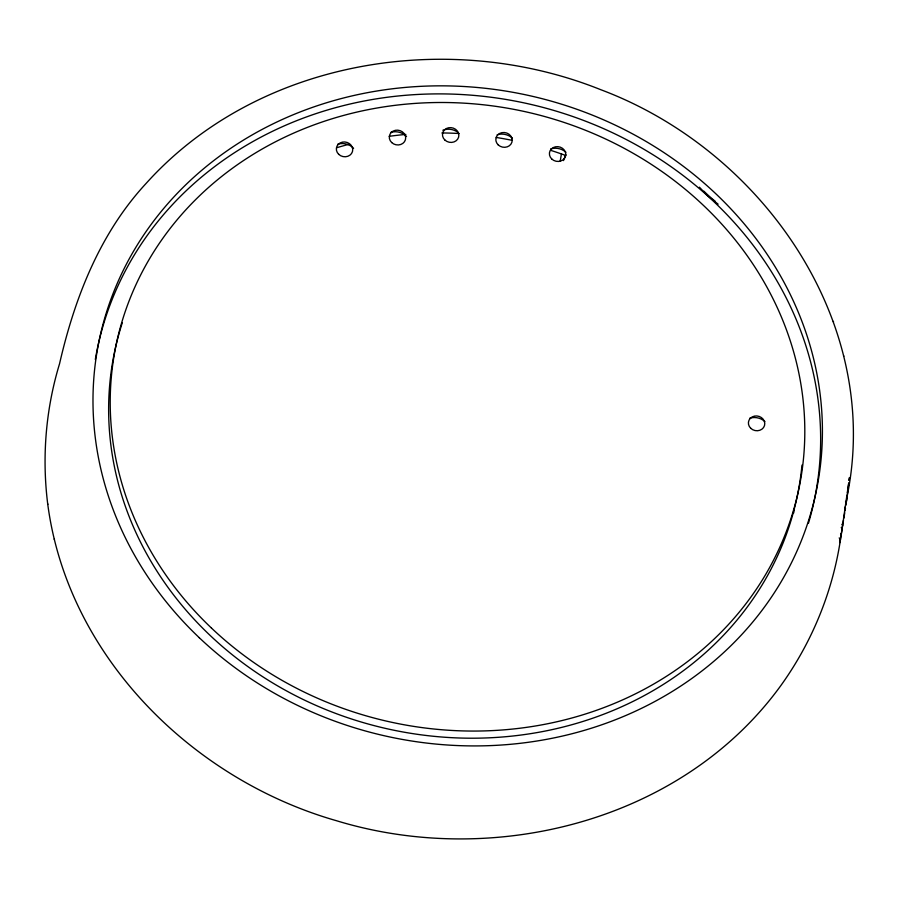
<?xml version="1.0" encoding="UTF-8"?>
<svg xmlns="http://www.w3.org/2000/svg" width="898" height="898" viewBox="0 0 898 898"><rect width="100%" height="100%" fill="white"/><g stroke="black" fill="none" stroke-linecap="round" stroke-linejoin="round"><path stroke-width="1.35" d="M848.778 483.068L845.938 505.147M849.126 480.34L849.463 477.613L849.07 480.363M847.196 496.022C882.633 321.293 761.661 150 600.762 89.699C448.798 28.68 258.085 59.234 146.273 183.237L145.858 183.697C99.656 233.671 74.568 298.327 59.549 363.769C45.787 408.983 41.836 456.869 47.684 503.756L47.807 504.429M843.121 521.671L846.881 495.516M847.285 492.755L848.677 483.124M842.908 522.625A400.744 358.942 12.4 0 1 841.224 534.972L839.832 542.628L843.491 520.279M845.085 510.67L845.422 508.526A5.141 1.953 8.9 0 0 844.625 507.247M844.737 512.803L843.851 518.146M560.206 161.124L561.441 153.827M840.55 539.036C832.727 591.602 812.118 641.935 781.17 685.129L780.777 685.679C682.255 821.468 493.518 868.546 336.649 820.772C191.981 779.509 67.541 656.09 47.684 503.756M563.484 160.607L565.785 154.568M718.119 204.172L711.631 199.064A133.578 119.647 12.4 0 1 705.031 193.081L699.407 187.199M715.369 201.421L712.047 198.694A141.637 126.865 12.4 0 1 705.458 192.7L703.909 191.184M833.355 321.394L833.535 321.989M843.615 355.664L843.794 356.281M54.284 538.957L54.408 539.608M793.641 509.11L793.731 512.938M336.604 147.755A332.967 298.248 12.4 0 1 348.514 144.41M389.227 136.316A332.967 298.248 12.4 0 1 405.851 134.408M441.917 132.949A332.967 298.248 12.4 0 1 459.17 133.51M496.224 137.461A332.967 298.248 12.4 0 1 511.961 140.301M550.665 150.336A332.967 298.248 12.4 0 1 565.785 155.5M801.981 465.097A348.895 312.515 12.4 0 1 392.628 729.962A348.895 312.515 12.4 0 1 122.296 322.764M337.67 144.252A14.413 12.909 12.4 0 1 353.599 148.26M390.608 132.444A14.413 12.909 12.4 0 1 406.547 136.451M442.849 130.244A14.413 12.909 12.4 0 1 458.238 132.578M497.133 134.79A14.413 12.909 12.4 0 1 512.354 138.101M550.71 148.933A14.413 12.909 12.4 0 1 565.931 152.245M749.707 418.232A14.413 12.909 12.4 0 1 764.928 421.544M95.323 359.492A366.395 328.185 12.4 0 1 530.112 104.235A366.395 328.185 12.4 0 1 808.447 523.253M840.831 533.872A5.141 2.29 8.9 0 1 841.224 534.972M847.948 488.703A399.127 357.494 12.4 0 1 847.678 491.397M847.229 495.438A399.127 357.494 12.4 0 1 846.556 500.815A5.141 2.279 7.6 0 1 845.501 501.948M841.246 527.418A5.141 4.613 9.2 0 1 841.729 530.348M841.808 524.309A5.141 1.931 10.1 0 1 842.56 525.611M839.203 537.902A5.141 4.613 9.2 0 1 839.989 541.314M211.479 628.072A348.895 312.515 12.4 0 0 792.811 512.612A348.895 312.515 12.4 0 0 368.225 109.646A348.895 312.515 12.4 0 0 211.479 628.072M338.737 154.355A8.239 7.375 12.4 0 0 352.454 151.627A8.239 7.375 12.4 0 0 342.441 142.12A8.239 7.375 12.4 0 0 338.737 154.355M391.685 142.546A8.239 7.375 12.4 0 0 405.402 139.819A8.239 7.375 12.4 0 0 395.378 130.311A8.239 7.375 12.4 0 0 391.685 142.546M444.858 140.009A8.239 7.375 12.4 0 0 458.575 137.282A8.239 7.375 12.4 0 0 448.551 127.774A8.239 7.375 12.4 0 0 444.858 140.009M498.21 144.892A8.239 7.375 12.4 0 0 511.927 142.165A8.239 7.375 12.4 0 0 501.903 132.657A8.239 7.375 12.4 0 0 498.21 144.892M551.787 159.036A8.239 7.375 12.4 0 0 565.504 156.308A8.239 7.375 12.4 0 0 555.48 146.801A8.239 7.375 12.4 0 0 551.787 159.036M750.784 428.335A8.239 7.375 12.4 0 0 764.501 425.607A8.239 7.375 12.4 0 0 754.477 416.1A8.239 7.375 12.4 0 0 750.784 428.335M199.334 637.771A366.395 328.185 12.4 0 0 809.816 516.53A366.395 328.185 12.4 0 0 363.948 93.347A366.395 328.185 12.4 0 0 199.334 637.771"/></g></svg>
